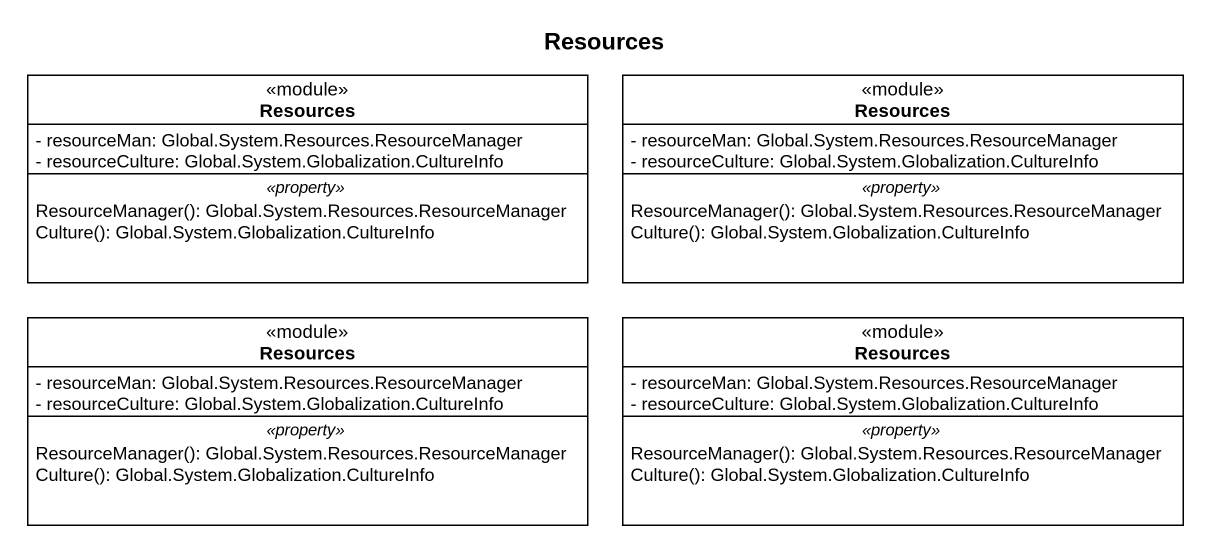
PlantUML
@startuml
title Resources
hide circle
hide empty members
skinparam classAttributeIconSize 0
class Resources <<module>> {
  - resourceMan: Global.System.Resources.ResourceManager
  - resourceCulture: Global.System.Globalization.CultureInfo
  .. <<property>> ..
  ResourceManager(): Global.System.Resources.ResourceManager
  Culture(): Global.System.Globalization.CultureInfo
}
class "Resources" as Resources_2 <<module>> {
  - resourceMan: Global.System.Resources.ResourceManager
  - resourceCulture: Global.System.Globalization.CultureInfo
  .. <<property>> ..
  ResourceManager(): Global.System.Resources.ResourceManager
  Culture(): Global.System.Globalization.CultureInfo
}
class "Resources" as Resources_3 <<module>> {
  - resourceMan: Global.System.Resources.ResourceManager
  - resourceCulture: Global.System.Globalization.CultureInfo
  .. <<property>> ..
  ResourceManager(): Global.System.Resources.ResourceManager
  Culture(): Global.System.Globalization.CultureInfo
}
class "Resources" as Resources_4 <<module>> {
  - resourceMan: Global.System.Resources.ResourceManager
  - resourceCulture: Global.System.Globalization.CultureInfo
  .. <<property>> ..
  ResourceManager(): Global.System.Resources.ResourceManager
  Culture(): Global.System.Globalization.CultureInfo
}
@enduml
